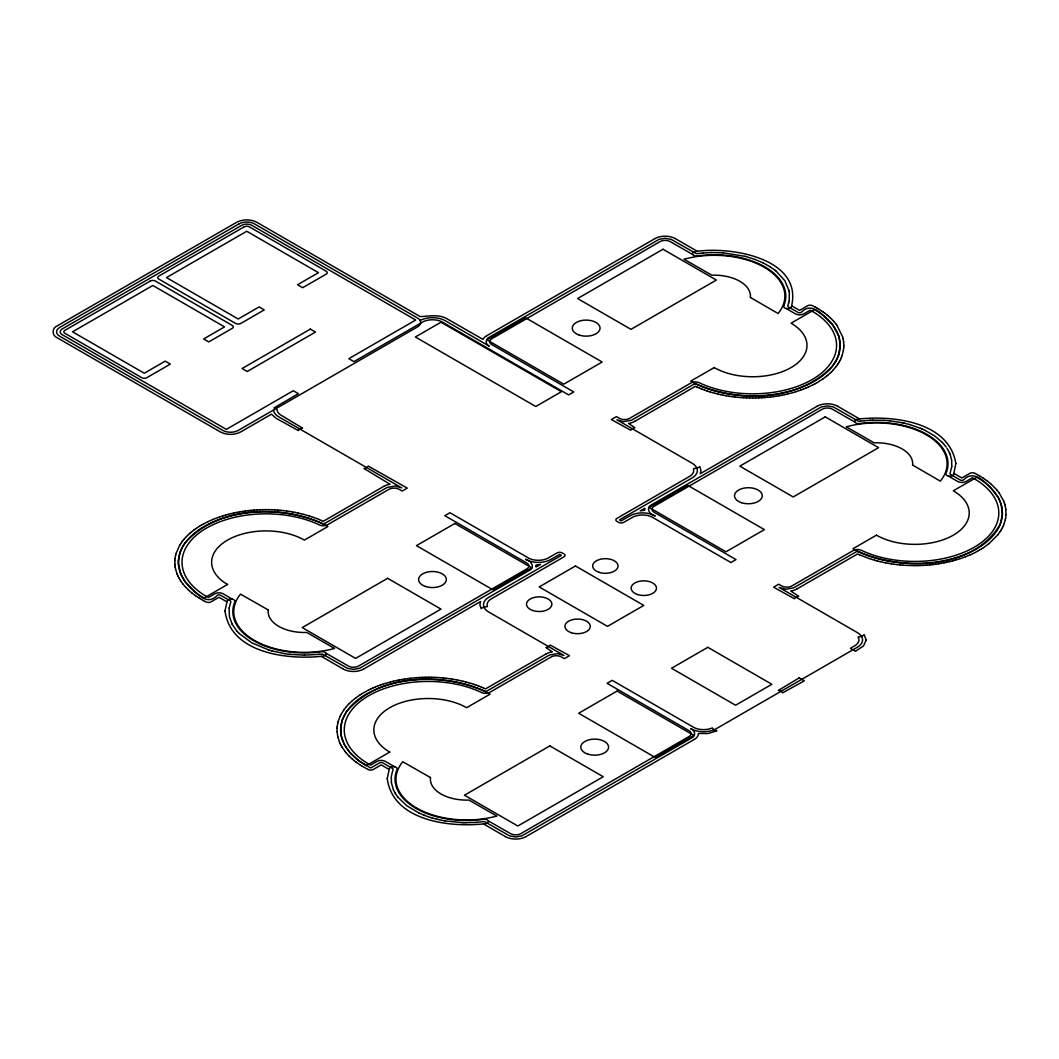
<?xml version="1.0" encoding="UTF-8"?>
<svg xmlns="http://www.w3.org/2000/svg" width="1059" height="1059" viewBox="0 0 1059 1059"><rect width="100%" height="100%" fill="white"/><g stroke="black" fill="none" stroke-linecap="round" stroke-linejoin="round"><path stroke-width="1.5" d="M174.841 560.608L174.841 563.957M178.455 560.635L178.455 563.931M337.066 728.208L337.066 731.57M843.771 347.048L843.824 345.419M1005.997 514.661L1005.865 509.591M174.841 560.515L174.973 558.887M178.455 560.621L180.083 552.427M337.066 728.129L337.212 726.487M843.771 347.14L843.388 350.489M1005.997 514.753L1005.613 518.103M951.763 466.529L951.684 460.136L949.963 453.795M229.154 608.025L229.406 616.55L232.159 624.228M951.763 466.542L950.095 473.241A2.409 1.39 0 0 0 950.744 474.538L960.142 479.952A2.409 1.39 0 0 0 963.558 479.952C975.498 466.595 992.19 489.205 998.65 498.299M174.987 558.795L175.556 555.459M337.225 726.408L337.795 723.059M229.168 608.012L230.743 602.028A2.409 1.39 0 0 0 230.094 600.731L220.696 595.317A2.409 1.39 0 0 0 217.28 595.317C205.843 608.157 192.923 589.082 185.087 581.629M789.207 301.06L789.339 291.821M843.374 350.582L842.077 355.599M1005.282 519.81L1005.6 518.195M789.207 301.06L788.478 303.88M175.582 555.366L175.993 553.751M337.808 722.979L338.231 721.364M1005.256 519.903L1004.316 523.212M176.019 553.658L179.606 545.411M338.245 721.272L340.111 716.308M342.322 720.041L340.694 728.221L341.395 736.482L344.4 744.556L349.682 752.261L358.749 760.666L370.703 768L379.519 762.917A2.409 1.39 0 0 1 382.934 762.917L392.333 768.344A2.409 1.39 0 0 1 392.982 769.641L391.3 776.326L391.393 782.747M838.516 355.228L840.197 345.393L839.032 337.159M788.478 303.88L787.856 305.627A2.409 1.39 0 0 0 788.505 306.925L797.904 312.352A2.409 1.39 0 0 0 801.319 312.352C812.306 300.24 824.484 317.197 832.387 324.504M180.096 552.414L182.174 547.622M342.322 720.014L346.24 712.098M838.516 355.255L835.551 361.609M841.455 357.28L842.051 355.692M1000.146 524.457L1002.383 514.648L1001.258 504.759M1003.68 524.893L1004.276 523.305M840.727 358.961L841.415 357.373M1000.133 524.47C972.665 570.417 903.34 570.761 859.101 551.938A2.409 1.39 0 0 0 855.831 552.017L793.654 587.851L785.804 589.228L779.093 587.414L857.247 632.527A18.109 10.458 0 0 1 857.247 647.314L716.361 728.658A18.109 10.458 0 0 1 690.746 728.658C695.154 729.942 696.279 736.151 691.62 738.017L521.796 835.895L515.773 836.981L509.723 835.935L485.393 822.075A2.409 1.39 0 0 0 483.156 821.691L476.471 822.38M1002.966 526.561L1003.654 524.986M340.151 716.228L340.919 714.653M839.919 360.616L840.687 359.041M1002.145 528.216L1002.926 526.654M182.188 547.596L184.014 544.485M340.972 714.573L343.923 709.795M839.006 362.257L839.866 360.695M1001.232 529.857L1002.105 528.309M179.646 545.319L180.599 543.783M835.538 361.635L832.4 366.229M838 363.872L838.953 362.337M1000.239 531.486L1001.192 529.95M180.665 543.704L181.698 542.182M184.028 544.472L185.073 542.949M346.267 712.072C378.765 673.22 440.24 672.293 483.976 690.945A2.409 1.39 0 0 0 487.246 690.865L549.422 655.018L557.272 653.641L563.97 655.468L488.808 612.076A18.109 10.458 0 0 1 488.808 597.276L561.389 555.379L559.682 554.4L551.143 559.324A18.109 10.458 0 0 1 525.529 559.324C530.731 560.052 535.748 567.465 529.394 570.404L359.557 668.295L353.534 669.367L347.484 668.322L323.154 654.462A2.409 1.39 0 0 0 320.917 654.091L319.116 654.316M836.914 365.474L837.947 363.965M1000.173 531.565L997.962 534.663M181.764 542.102L182.876 540.606M185.087 542.923C218.392 505.778 278.371 504.812 321.737 523.331A2.409 1.39 0 0 0 325.02 523.252L387.184 487.405L395.033 486.041L401.745 487.855L278.769 416.862A18.109 10.458 0 0 1 273.54 410.482L273.513 410.032M343.99 709.702L346.386 706.657M835.723 367.063L836.848 365.567M182.942 540.514L184.16 539.044M832.387 366.242C798.287 401.613 739.923 402.804 696.862 384.324A2.409 1.39 0 0 0 693.592 384.404L631.416 420.251L623.566 421.628L616.907 419.827L692.03 463.193A18.109 10.458 0 0 1 692.03 477.98L619.449 519.89L621.156 520.869L629.695 515.945A18.109 10.458 0 0 1 655.309 515.945C649.895 515.389 645.222 507.618 651.497 504.839L821.281 406.974L827.304 405.901L833.354 406.934L857.684 420.807A2.409 1.39 0 0 0 859.921 421.178L860.517 421.098M835.657 367.142L833.089 370.147M997.896 534.755L989.04 543.611M184.226 538.965L185.51 537.509M346.452 706.565L349.192 703.613M185.59 537.429L188.489 534.53M831.646 371.656L833.009 370.226M349.271 703.533L352.343 700.687M830.11 373.139L831.567 371.735M188.581 534.451L190.104 533.074M828.495 374.582L830.031 373.205M190.196 533.008L191.811 531.658M352.422 700.608L355.811 697.881M826.801 375.998L828.416 374.661M191.891 531.592L193.585 530.281M825.027 377.388L826.708 376.077M988.947 543.677L983.48 547.662M193.678 530.202L195.438 528.931M355.903 697.815L359.597 695.22M823.174 378.738L824.935 377.454M195.531 528.851L197.358 527.607M823.068 378.804L819.242 381.319M486.531 335.849L485.882 336.272A6.036 3.481 0 0 0 485.578 336.484L485.009 336.921A6.036 3.481 0 0 0 484.744 337.146L484.267 337.622A6.036 3.481 0 0 0 484.042 337.861L483.632 338.351A6.036 3.481 0 0 0 483.447 338.602L483.129 339.118A6.036 3.481 0 0 0 482.997 339.383L447.825 319.249C439.511 313.835 428.723 316.244 420.198 316.615L256.993 222.377C250.731 219.081 242.749 219.081 236.501 222.377L57.186 325.907C51.785 327.986 51.785 335.663 57.186 337.742L220.272 431.887C226.533 435.196 234.516 435.196 240.764 431.887L271.435 414.188L276.081 418.265L298.267 430.563A7.85 4.527 0 0 1 302.517 428.114L280.37 414.771A14.482 8.366 0 0 1 277.154 410.283L277.127 409.926A3.627 2.092 0 0 0 273.937 407.953L298.4 393.683L293.277 390.731L226.335 429.385L61.832 334.472A7.241 4.183 0 0 1 61.832 329.164L242.154 225.064A7.241 4.183 0 0 1 251.34 225.064L415.724 320.03L348.782 358.683L353.905 361.648L423.269 321.658A14.482 8.366 0 0 1 441.643 321.658L568.643 394.914L573.766 391.962L491.323 344.334A7.241 4.183 0 0 1 491.323 339.026L660.538 241.333A7.241 4.183 0 0 1 669.725 241.333L692.679 254.478M197.464 527.541L199.357 526.336M359.703 695.154L361.596 693.936M981.481 548.933L983.374 547.728M694.307 739.42L694.956 738.997A6.036 3.481 0 0 0 695.26 738.785L695.829 738.348A6.036 3.481 0 0 0 696.094 738.123L696.57 737.646A6.036 3.481 0 0 0 696.796 737.408L697.206 736.918A6.036 3.481 0 0 0 697.391 736.667L697.709 736.151A6.036 3.481 0 0 0 697.841 735.886L698.08 735.356A6.036 3.481 0 0 0 698.172 735.078L698.305 734.549A6.036 3.481 0 0 0 698.358 734.271L698.397 733.728A6.036 3.481 0 0 0 698.397 733.45L707.968 733.543L716.877 730.816A7.85 4.527 0 0 1 712.363 727.943L711.608 728.221A14.482 8.366 0 0 1 694.36 727.732L612.195 680.341L607.072 683.307L689.515 730.935A7.241 4.183 0 0 1 689.515 736.243L520.3 833.936A7.241 4.183 0 0 1 511.113 833.936L488.159 820.791M199.476 526.27L201.435 525.092M817.177 382.564L819.136 381.386M361.701 693.87L368.016 690.349M979.403 550.177L981.362 548.999M486.703 335.756L654.859 238.659M383.768 486.372L323.22 521.332L321.512 520.551M634.844 421.283L695.379 386.323L697.087 387.104M817.098 406.272L700.237 473.73L700.952 470.487L699.787 466.569A7.85 4.527 0 0 1 693.817 468.541L693.433 468.965A14.482 8.366 0 0 1 690.415 475.901L616.894 518.407A3.627 2.092 0 0 0 616.894 521.372L618.602 522.352A3.627 2.092 0 0 0 623.725 522.352L633.308 516.871A14.482 8.366 0 0 1 651.695 516.871L730.882 562.528L736.005 559.576L653.562 511.934A7.241 4.183 0 0 1 653.562 506.639L822.764 408.946A7.241 4.183 0 0 1 831.95 408.946L854.904 422.078M363.74 668.997L480.601 601.525L479.886 604.782L481.157 608.607A7.85 4.527 0 0 1 487.021 606.728L487.405 606.304A14.482 8.366 0 0 1 490.423 599.368L563.944 556.862A3.627 2.092 0 0 0 563.944 553.897L562.236 552.917A3.627 2.092 0 0 0 557.113 552.917L547.529 558.397A14.482 8.366 0 0 1 529.143 558.397L449.956 512.741L444.833 515.693L527.276 563.322A7.241 4.183 0 0 1 527.276 568.63L358.074 666.323A7.241 4.183 0 0 1 348.888 666.323L325.934 653.191M545.994 653.985L485.459 688.946L483.751 688.165M797.07 588.883L857.618 553.936L859.326 554.717M525.979 836.61L694.135 739.513M201.541 525.026L203.58 523.901M815.033 383.768L817.058 382.63M977.258 551.368L979.297 550.23M655.031 238.566L655.759 238.182A6.036 3.481 0 0 1 656.13 238.01L656.884 237.693A6.036 3.481 0 0 1 657.282 237.534L658.089 237.256A6.036 3.481 0 0 1 658.513 237.123L659.373 236.898A6.036 3.481 0 0 1 659.81 236.792L660.697 236.607A6.036 3.481 0 0 1 661.147 236.528L662.074 236.395A6.036 3.481 0 0 1 662.537 236.342L663.477 236.263A6.036 3.481 0 0 1 663.953 236.236L664.893 236.21A6.036 3.481 0 0 1 665.37 236.21L666.31 236.236A6.036 3.481 0 0 1 666.786 236.263L667.726 236.342A6.036 3.481 0 0 1 668.189 236.395L669.103 236.528A6.036 3.481 0 0 1 669.566 236.607L670.453 236.792A6.036 3.481 0 0 1 670.89 236.898L671.75 237.123A6.036 3.481 0 0 1 672.174 237.256L672.981 237.534A6.036 3.481 0 0 1 673.378 237.693L674.133 238.01A6.036 3.481 0 0 1 674.504 238.182L675.232 238.566M203.699 523.834L208.054 521.624M383.94 486.28L384.669 485.909A6.036 3.481 0 0 1 385.026 485.724L385.794 485.406A6.036 3.481 0 0 1 386.191 485.247L386.998 484.969A6.036 3.481 0 0 1 387.422 484.837L388.269 484.612A6.036 3.481 0 0 1 388.706 484.506L389.606 484.32A6.036 3.481 0 0 1 390.056 484.241L364.018 468.528A7.85 4.527 0 0 0 368.267 466.079L407.265 488.093L402.142 491.045L398.621 489.046A7.241 4.183 0 0 0 389.434 489.046L327.443 524.801A6.036 3.481 0 0 1 319.54 524.999A8.737 5.043 0 0 1 319.196 524.827A83.926 48.449 0 0 0 203.778 529.738A83.926 48.449 0 0 0 206.611 596.548L208.345 597.514L214.858 593.755A6.036 3.481 0 0 1 223.131 593.755L232.305 599.142M634.672 421.376L633.944 421.76A6.036 3.481 0 0 1 633.573 421.932L632.819 422.25A6.036 3.481 0 0 1 632.422 422.409L631.614 422.687A6.036 3.481 0 0 1 631.19 422.819L630.33 423.057A6.036 3.481 0 0 1 629.893 423.15L629.006 423.335A6.036 3.481 0 0 1 628.556 423.415L634.884 427.757A7.85 4.527 0 0 0 630.635 430.206L611.334 419.563L616.457 416.611L619.978 418.609A7.241 4.183 0 0 0 629.165 418.609L691.156 382.855A6.036 3.481 0 0 1 699.072 382.67A8.737 5.043 0 0 1 699.417 382.828A83.926 48.449 0 0 0 814.834 377.917A83.926 48.449 0 0 0 811.988 311.121L810.254 310.141L803.755 313.901A6.036 3.481 0 0 1 795.468 313.901L786.294 308.526M812.822 384.92L814.914 383.821M817.27 406.179L817.985 405.796A6.036 3.481 0 0 1 818.355 405.623L819.123 405.293A6.036 3.481 0 0 1 819.507 405.147L820.328 404.869A6.036 3.481 0 0 1 820.738 404.737L821.599 404.498A6.036 3.481 0 0 1 822.036 404.392L822.936 404.207A6.036 3.481 0 0 1 823.386 404.128L824.299 403.995A6.036 3.481 0 0 1 824.776 403.942L825.702 403.863A6.036 3.481 0 0 1 826.179 403.836L827.132 403.81A6.036 3.481 0 0 1 827.595 403.81L828.548 403.836A6.036 3.481 0 0 1 829.012 403.863L829.952 403.942A6.036 3.481 0 0 1 830.415 403.995L831.341 404.128A6.036 3.481 0 0 1 831.792 404.207L832.692 404.392A6.036 3.481 0 0 1 833.129 404.498L833.976 404.737A6.036 3.481 0 0 1 834.399 404.869L835.207 405.147A6.036 3.481 0 0 1 835.604 405.293L836.372 405.623A6.036 3.481 0 0 1 836.729 405.796L837.457 406.179M363.568 669.089L362.853 669.473A6.036 3.481 0 0 1 362.482 669.645L361.715 669.976A6.036 3.481 0 0 1 361.331 670.122L360.51 670.4A6.036 3.481 0 0 1 360.1 670.532L359.239 670.771A6.036 3.481 0 0 1 358.802 670.876L357.902 671.062A6.036 3.481 0 0 1 357.452 671.141L356.539 671.274A6.036 3.481 0 0 1 356.062 671.327L355.136 671.406A6.036 3.481 0 0 1 354.659 671.432L353.719 671.459A6.036 3.481 0 0 1 353.243 671.459L352.29 671.432A6.036 3.481 0 0 1 351.826 671.406L350.886 671.327A6.036 3.481 0 0 1 350.423 671.274L349.496 671.141A6.036 3.481 0 0 1 349.046 671.062L348.146 670.876A6.036 3.481 0 0 1 347.709 670.771L346.862 670.532A6.036 3.481 0 0 1 346.439 670.4L345.631 670.122A6.036 3.481 0 0 1 345.234 669.976L344.466 669.645A6.036 3.481 0 0 1 344.109 669.473L343.381 669.089M546.166 653.893L546.894 653.509A6.036 3.481 0 0 1 547.265 653.337L548.019 653.019A6.036 3.481 0 0 1 548.416 652.86L549.224 652.582A6.036 3.481 0 0 1 549.647 652.45L550.508 652.212A6.036 3.481 0 0 1 550.945 652.106L551.832 651.934A6.036 3.481 0 0 1 552.282 651.854L545.954 647.512A7.85 4.527 0 0 0 550.203 645.063L569.504 655.693L564.381 658.658L560.86 656.659A7.241 4.183 0 0 0 551.673 656.659L489.682 692.414A6.036 3.481 0 0 1 481.766 692.599A8.737 5.043 0 0 1 481.421 692.44A83.926 48.449 0 0 0 366.004 697.351A83.926 48.449 0 0 0 368.85 764.148L370.584 765.127L377.083 761.368A6.036 3.481 0 0 1 385.37 761.368L394.544 766.742M796.898 588.989L796.169 589.36A6.036 3.481 0 0 1 795.812 589.532L795.044 589.863A6.036 3.481 0 0 1 794.66 590.009L793.84 590.3A6.036 3.481 0 0 1 793.429 590.419L792.569 590.657A6.036 3.481 0 0 1 792.132 590.763L791.232 590.948A6.036 3.481 0 0 1 790.782 591.028L798.711 596.283A7.85 4.527 0 0 0 794.462 598.732L773.573 587.176L778.696 584.224L782.217 586.223A7.241 4.183 0 0 0 791.404 586.223L853.395 550.455A6.036 3.481 0 0 1 861.298 550.27A8.737 5.043 0 0 1 861.642 550.442A83.926 48.449 0 0 0 977.06 545.517A83.926 48.449 0 0 0 974.227 478.721L972.493 477.755L965.98 481.501A6.036 3.481 0 0 1 957.707 481.501L948.533 476.126M975.048 552.533L977.139 551.435M525.807 836.703L525.079 837.073A6.036 3.481 0 0 1 524.708 837.259L523.953 837.576A6.036 3.481 0 0 1 523.556 837.735L522.749 838.013A6.036 3.481 0 0 1 522.325 838.146L521.465 838.371A6.036 3.481 0 0 1 521.028 838.476L520.141 838.662A6.036 3.481 0 0 1 519.691 838.741L518.764 838.874A6.036 3.481 0 0 1 518.301 838.927L517.361 839.006A6.036 3.481 0 0 1 516.885 839.032L515.945 839.059A6.036 3.481 0 0 1 515.468 839.059L514.528 839.032A6.036 3.481 0 0 1 514.052 839.006L513.112 838.927A6.036 3.481 0 0 1 512.649 838.874L511.735 838.741A6.036 3.481 0 0 1 511.272 838.662L510.385 838.476A6.036 3.481 0 0 1 509.948 838.371L509.088 838.146A6.036 3.481 0 0 1 508.677 838.013L507.857 837.735A6.036 3.481 0 0 1 507.46 837.576L506.705 837.259A6.036 3.481 0 0 1 506.334 837.073L505.606 836.703M812.703 384.986L808.216 387.104M368.135 690.283L370.293 689.237M972.784 553.645L974.929 552.586M208.186 521.571L212.793 519.519M370.412 689.171L372.622 688.165M970.441 554.717L972.652 553.698M805.82 388.137L808.083 387.157M372.755 688.098L375.018 687.132M970.322 554.77L965.596 556.73M212.912 519.466L215.242 518.539M803.371 389.116L805.687 388.19M375.151 687.079L377.467 686.153M215.374 518.486L217.744 517.613M800.856 390.056L803.238 389.169M377.6 686.1L379.982 685.213M965.464 556.769L960.539 558.543M217.876 517.56L220.298 516.726M800.723 390.096L795.693 391.777M380.115 685.173L382.537 684.326M220.444 516.673L222.906 515.879M382.67 684.286L385.145 683.492M957.932 559.39L960.394 558.596M223.052 515.839L225.567 515.098M793.045 392.558L795.561 391.817M385.277 683.452L390.493 681.97M955.271 560.171L957.786 559.43M225.699 515.058L228.254 514.356M792.9 392.598L787.618 393.988M952.584 560.913L955.139 560.211M228.4 514.317L230.994 513.668M390.639 681.93L393.22 681.281M949.844 561.601L952.438 560.952M231.14 513.641L233.774 513.033M784.838 394.623L787.472 394.027M393.379 681.241L396 680.646M947.064 562.236L949.698 561.627M782.032 395.206L784.693 394.65M233.92 513.006L236.581 512.45M944.257 562.819L946.918 562.263M396.145 680.606L398.806 680.063M779.186 395.735L781.886 395.232M236.726 512.424L239.413 511.921M944.112 562.845L938.552 563.812M398.952 680.037L401.652 679.534M776.326 396.212L779.04 395.762M239.572 511.894L242.286 511.457M401.798 679.507L404.512 679.057M773.427 396.622L776.168 396.225M242.432 511.431L245.172 511.034M935.666 564.235L938.406 563.838M404.67 679.031L407.411 678.647M770.515 396.993L773.282 396.648M245.331 511.007L248.097 510.663M932.741 564.606L935.507 564.262M407.556 678.62L410.323 678.276M860.53 421.098L864.157 420.701M319.09 654.316L304.383 655.15M767.576 397.297L770.356 397.006M248.243 510.65L251.023 510.359M929.815 564.91L932.595 564.619M410.482 678.263L416.213 677.707M703.15 252.982L697.682 253.564A2.409 1.39 0 0 1 695.445 253.194L671.115 239.334L665.065 238.288L659.042 239.374L489.258 337.225C485.154 338.801 485.194 344.572 489.258 346.134L445.27 320.731A18.109 10.458 0 0 0 420.966 320.043L419.867 320.056M864.17 420.701L870.286 420.264M764.624 397.562L767.418 397.31M251.182 510.345L253.975 510.107M926.863 565.162L929.656 564.924M703.163 252.982L709.278 252.598M476.457 822.393L465.391 822.75M761.659 397.76L764.466 397.562M254.134 510.094L256.94 509.909M923.898 565.36L926.704 565.175M416.372 677.694L419.179 677.508M758.694 397.893L761.514 397.76M257.099 509.895L259.918 509.763M920.92 565.506L923.739 565.374M419.324 677.508L422.144 677.376M870.299 420.264L872.748 420.171M709.305 252.598L711.754 252.532M755.716 397.985L758.535 397.906M260.077 509.763L262.897 509.67M917.941 565.585L920.761 565.506M422.303 677.363L425.122 677.283M872.762 420.171L883.841 420.33M711.767 252.532L722.847 252.797M752.724 398.012L755.557 397.985M263.056 509.67L265.875 509.644M914.963 565.625L917.782 565.599M425.281 677.283L428.114 677.257M304.37 655.15L289.663 654.316M749.746 397.985L752.565 398.012M266.034 509.644L268.854 509.67M914.804 565.625L906.027 565.374M428.273 677.257L431.092 677.283M465.364 822.75L462.915 822.711M746.767 397.906L749.587 397.985M269.012 509.67L271.845 509.763M431.251 677.283L434.071 677.363M462.902 822.711L444.714 820.884M743.789 397.76L746.608 397.893M272.004 509.763L274.81 509.895M434.23 677.376L437.049 677.508M883.868 420.33L889.957 420.82M740.823 397.562L743.63 397.76M274.969 509.909L277.776 510.094M903.062 565.175L905.869 565.36M437.208 677.508L440.014 677.694M722.86 252.797L745.364 256.384M737.871 397.31L740.678 397.562M277.935 510.107L280.728 510.345M900.11 564.924L902.903 565.162M440.16 677.707L442.966 677.945M734.946 397.006L737.726 397.297M897.172 564.619L899.951 564.91M280.887 510.359L283.666 510.65M443.112 677.972L445.892 678.263M889.984 420.82L901.871 422.66M289.65 654.316L284.858 653.668M732.021 396.648L734.787 396.993M894.259 564.262L897.013 564.606M283.825 510.663L286.579 511.007M446.051 678.276L448.817 678.62M729.135 396.225L731.875 396.622M891.36 563.838L894.1 564.235M286.737 511.034L289.478 511.431M448.963 678.647L451.703 679.031M284.831 653.668L272.123 650.967M726.262 395.762L728.976 396.212M888.488 563.362L891.215 563.812M289.623 511.457L292.35 511.894M451.862 679.057L454.576 679.507M444.687 820.884L436.599 819.163M723.416 395.232L726.117 395.735M885.655 562.845L888.342 563.335M292.496 511.921L295.183 512.424M454.721 679.534L457.422 680.037M720.61 394.65L723.271 395.206M885.496 562.819L880.069 561.627M295.342 512.45L297.989 513.006M457.567 680.063L460.228 680.606M901.897 422.66L903.036 422.912M903.049 422.912L904.187 423.163M717.83 394.027L720.464 394.623M298.148 513.033L300.769 513.641M460.374 680.646L463.008 681.241M904.201 423.163L909.827 424.606M715.103 393.339L717.684 393.988M877.329 560.952L879.923 561.601M300.915 513.668L303.509 514.317M463.154 681.281L465.735 681.93M436.586 819.163L432.138 817.945M745.377 256.397L755.12 259.455M712.403 392.598L714.957 393.299M874.628 560.211L877.183 560.913M303.655 514.356L308.857 515.839M465.881 681.97L468.435 682.658M272.097 650.967L268.814 650.014M909.853 424.606L920.417 428.273M709.742 391.817L712.257 392.558M871.981 559.43L874.482 560.171M468.581 682.698L471.096 683.452M432.125 817.945L427.823 816.568M268.801 650.001L251.896 642.892L239.03 633.375M707.134 390.983L709.609 391.777M869.373 558.596L871.835 559.39M309.003 515.879L311.465 516.673M471.229 683.492L473.704 684.286M704.579 390.096L707.002 390.943M869.227 558.543L859.445 554.77M311.611 516.726L314.033 517.56M473.836 684.326L476.259 685.173M427.796 816.555L424.685 815.417M702.064 389.169L704.447 390.056M314.166 517.613L316.535 518.486M476.391 685.213L478.774 686.1M755.133 259.468L763.049 262.857M423.666 815.02L424.672 815.417M699.615 388.19L701.932 389.116M316.667 518.539L318.997 519.466M478.906 686.153L481.223 687.079M423.653 815.006L418.742 812.875M920.43 428.273L921.409 428.683M697.219 387.157L699.483 388.137M319.13 519.519L321.393 520.498M481.355 687.132L483.619 688.098M921.423 428.696L922.389 429.12M922.415 429.12L925.275 430.457M418.729 812.862L406.749 805.714L397.866 797.175M974.929 473.386L974.611 473.227A3.627 2.092 0 0 0 969.938 473.32L961.85 477.98L954.027 473.466M368.135 769.496L368.506 769.668A3.627 2.092 0 0 0 373.139 769.562L381.227 764.889L389.05 769.403M763.062 262.857L770.145 266.815M925.288 430.47L934.793 436.043L942.417 442.516M814.914 306.925L812.332 305.601A3.627 2.092 0 0 0 807.699 305.707L799.611 310.38L791.788 305.866M975.048 473.439L977.139 474.538M203.699 600.731L206.267 602.055A3.627 2.092 0 0 0 210.9 601.949L218.988 597.276L226.811 601.803M368.016 769.43L361.701 765.909M815.033 306.991L817.058 308.129M977.258 474.604L979.297 475.729M201.541 599.526L203.58 600.665M675.404 238.659L697.285 251.301M837.629 406.272L859.524 418.914M321.314 656.355L343.209 668.997M483.553 823.968L505.434 836.61M817.177 308.195L819.136 309.36M979.403 475.795L983.374 478.244M199.476 598.295L201.435 599.473M819.242 309.427L821.135 310.644M199.357 598.229L195.531 595.714M359.703 764.624L361.596 765.842M770.158 266.828L774.844 270.124M821.241 310.711L823.068 311.955M983.48 478.311L985.307 479.555M359.597 764.558L355.903 761.964M823.174 312.021L824.935 313.292M985.399 479.634L987.16 480.905M195.438 595.635L191.891 592.974M825.027 313.371L826.708 314.682M987.253 480.985L990.642 483.698M354.13 760.587L355.811 761.898M774.857 270.124L776.273 271.276M826.801 314.761L828.416 316.098M191.811 592.908L188.581 590.115M352.422 759.171L354.037 760.508M776.287 271.289L784.851 280.728L789.207 291.093M828.495 316.178L830.031 317.541M990.734 483.778L996.612 489.668M352.343 759.091L349.271 756.245M830.11 317.621L833.009 320.52M188.489 590.035L185.59 587.136M239.016 633.361L236.7 630.86M349.192 756.166L346.452 753.214M942.431 442.53L946.177 447.004M833.089 320.599L834.386 322.055M185.51 587.057L182.942 584.052M236.687 630.846L232.159 624.228M996.678 489.748L999.074 492.806M834.452 322.135L835.657 323.617M345.181 751.652L346.386 753.134M397.866 797.162L395.55 793.866M835.723 323.697L836.848 325.192M832.4 324.531L838.516 335.504M345.115 751.572L341.885 746.847M182.876 583.959L180.665 580.861M999.14 492.885L1003.654 500.986M836.914 325.272L842.593 336.762M185.073 581.616L180.705 573.766M947.09 448.341L949.949 453.795M179.646 579.247L180.599 580.782M395.55 793.866L394.755 792.516M340.972 745.218L341.832 746.767M178.733 577.605L179.606 579.154M394.755 792.516L393.405 789.776M998.663 498.326L1001.258 504.746M340.151 743.564L340.919 745.126M177.912 575.95L178.693 577.512M339.423 741.882L340.111 743.471M177.184 574.282L177.872 575.858M393.405 789.762L391.393 782.747M1003.68 501.079L1004.276 502.668M339.383 741.803L337.808 736.799M180.692 573.753L178.455 563.944M177.157 574.19L175.582 569.199M1004.316 502.76L1004.819 504.362M838.516 335.531L839.019 337.133M1004.845 504.455L1005.256 506.07M842.607 336.841L843.03 338.456M1005.282 506.162L1005.851 509.498M843.043 338.549L843.613 341.885M337.795 736.72L337.066 731.663M175.238 567.492L175.556 569.107M789.207 291.106L789.339 291.807M174.987 565.771L175.225 567.399M843.626 341.978L843.824 345.327M174.841 564.05L174.973 565.678M783.753 305.866A71.562 41.314 0 0 0 697.285 255.947A3.918 2.264 0 0 1 692.573 254.253A3.918 2.264 0 0 1 695.498 251.539C729.479 246.098 803.702 257.734 791.377 306.898A3.918 2.264 0 0 1 786.665 308.579A3.918 2.264 0 0 1 783.739 305.866M224.998 610.924C230.677 653.853 288.683 660.141 323.101 656.117A3.918 2.264 0 0 0 326.04 653.403A3.918 2.264 0 0 0 321.314 651.709A71.562 41.314 0 0 1 234.86 601.803A3.918 2.264 0 0 0 231.934 599.076A3.918 2.264 0 0 0 227.222 600.771L224.998 610.884M387.223 778.524C392.902 821.453 450.909 827.741 485.34 823.73A3.918 2.264 0 0 0 488.265 821.003A3.918 2.264 0 0 0 483.553 819.322A71.562 41.314 0 0 1 397.085 769.403A3.918 2.264 0 0 0 394.173 766.69A3.918 2.264 0 0 0 389.46 768.371L387.223 778.484M955.853 463.604L953.616 474.498A3.918 2.264 0 0 1 948.904 476.193A3.918 2.264 0 0 1 945.965 473.466A71.562 41.314 0 0 0 859.524 423.547A3.918 2.264 0 0 1 854.798 421.866A3.918 2.264 0 0 1 857.737 419.139C892.141 415.181 949.142 421.27 955.853 463.604M536.172 566.115L536.119 566.658A6.036 3.481 0 0 1 536.079 566.936L540.633 564.407L536.079 565.029A6.036 3.481 0 0 1 536.119 565.294L536.172 565.837A6.036 3.481 0 0 1 536.172 566.115M644.719 508.598L644.666 509.154A6.036 3.481 0 0 0 644.666 509.419L644.719 509.975A6.036 3.481 0 0 0 644.759 510.239L640.205 510.862L644.759 508.333A6.036 3.481 0 0 0 644.719 508.598M866.169 640.033L863.522 645.924L855.54 651.259L850.417 648.307L855.632 645.235A14.482 8.366 0 0 0 858.306 637.492L858.002 637.015A7.837 4.527 0 0 0 864.131 634.645L866.169 640.033M268.258 609.958L268.231 610.209A36.231 20.915 0 0 0 306.753 632.448L334.578 648.452A70.635 40.785 0 0 1 254.425 640.417A70.635 40.785 0 0 1 240.525 594.139L268.258 609.958M430.497 777.558L430.457 777.822A36.231 20.915 0 0 0 468.978 800.061L496.817 816.052A70.635 40.785 0 0 1 416.664 808.03A70.635 40.785 0 0 1 402.751 761.752L430.497 777.558M750.381 297.447L778.087 313.517A70.635 40.785 0 0 0 764.174 267.239A70.635 40.785 0 0 0 684.021 259.217L711.86 275.208A36.231 20.915 0 0 1 750.381 297.447M912.606 465.06L940.313 481.13A70.635 40.785 0 0 0 926.413 434.852A70.635 40.785 0 0 0 846.26 426.817L874.085 442.821A36.231 20.915 0 0 1 912.606 465.06M239.056 223.859L59.754 327.39A10.868 6.275 0 0 0 59.754 336.259L222.84 430.417A10.868 6.275 0 0 0 238.209 430.417L417.511 326.887A10.868 6.275 0 0 0 417.511 318.018L254.425 223.859A10.868 6.275 0 0 0 239.056 223.859M150.259 281.045L64.877 330.342A3.627 2.092 0 0 0 64.877 333.294L141.721 377.666A3.627 2.092 0 0 0 146.844 377.666L170.327 364.111L165.204 361.145L144.289 373.231L72.555 331.824L152.827 285.48L224.548 326.887L203.619 338.973L208.742 341.925L232.225 328.369A3.627 2.092 0 0 0 232.225 325.417L155.382 281.045A3.627 2.092 0 0 0 150.259 281.045M244.179 226.825L158.797 276.121A3.627 2.092 0 0 0 158.797 279.073L235.641 323.445A3.627 2.092 0 0 0 240.764 323.445L264.247 309.89L259.124 306.925L238.209 318.997L166.488 277.59L246.747 231.259L318.468 272.666L297.553 284.739L302.675 287.704L326.159 274.149A3.627 2.092 0 0 0 326.159 271.183L249.302 226.825A3.627 2.092 0 0 0 244.179 226.825M310.353 329.111L242.048 368.545L247.171 371.51L315.476 332.063L310.353 329.111M440.994 322.214L415.38 337L535.775 406.51L561.389 391.711L440.994 322.214M525.317 317.647L486.888 339.833L563.732 384.192L602.161 362.019L525.317 317.647M663 249.249L577.605 298.545L630.979 329.349L716.361 280.053L663 249.249M227.539 584.462L204.056 598.017A87.54 50.541 0 0 1 204.056 526.548A87.54 50.541 0 0 1 327.866 526.548L304.383 540.103A54.34 31.373 0 0 0 227.539 540.103A54.34 31.373 0 0 0 227.539 584.462M714.229 367.566L690.746 381.121A87.54 50.541 0 0 0 814.556 381.121L814.57 381.108A87.54 50.541 0 0 0 814.556 309.638L791.073 323.194A54.34 31.373 0 0 1 791.073 367.566A54.34 31.373 0 0 1 714.229 367.566M454.867 523.464L416.452 545.65L493.295 590.009L531.711 567.823L454.867 523.464M387.634 578.307L302.239 627.603L355.612 658.407L440.994 609.11L387.634 578.307M687.543 485.26L649.127 507.433L725.971 551.805L764.386 529.619L687.543 485.26M825.226 416.862L739.844 466.159L793.204 496.962L878.599 447.666L825.226 416.862M575.474 565.983L539.19 586.924L607.495 626.372L643.779 605.417L575.474 565.983M389.765 752.075L366.282 765.631A87.54 50.541 0 0 1 366.282 694.148A87.54 50.541 0 0 1 490.092 694.148L466.609 707.703A54.34 31.373 0 0 0 389.765 707.703A54.34 31.373 0 0 0 389.765 752.075M876.455 535.166L852.972 548.721A87.54 50.541 0 0 0 976.782 548.721L976.795 548.721A87.54 50.541 0 0 0 976.782 477.252L953.312 490.807A54.34 31.373 0 0 1 953.312 535.166A54.34 31.373 0 0 1 876.455 535.166M617.106 691.064L578.677 713.25L655.521 757.622L693.949 735.436L617.106 691.064M707.822 647.314L671.538 668.269L735.568 705.241L771.865 684.286L707.822 647.314M549.859 745.907L464.477 795.203L517.838 826.02L603.233 776.724L549.859 745.907M799.188 677.879L778.378 690.402A7.85 4.527 0 0 1 782.627 692.851L804.311 680.844L799.188 677.879M637.452 594.496A12.682 7.32 0 0 0 656.461 588.169A12.682 7.32 0 0 0 637.452 581.828A12.682 7.32 0 0 0 637.452 594.496M571.278 632.713A12.682 7.32 0 0 0 590.287 626.372A12.682 7.32 0 0 0 571.278 620.031A12.682 7.32 0 0 0 571.278 632.713M599.023 572.323A12.682 7.32 0 0 0 618.046 565.983A12.682 7.32 0 0 0 599.023 559.642A12.682 7.32 0 0 0 599.023 572.323M532.849 610.527A12.682 7.32 0 0 0 551.871 604.186A12.682 7.32 0 0 0 532.849 597.845A12.682 7.32 0 0 0 532.849 610.527M587.745 754.087A13.886 8.022 0 0 0 608.581 747.138A13.886 8.022 0 0 0 587.745 740.201A13.886 8.022 0 0 0 587.745 754.087M425.519 586.474A13.886 8.022 0 0 0 446.342 579.538A13.886 8.022 0 0 0 425.519 572.588A13.886 8.022 0 0 0 425.519 586.474M741.432 502.681A13.886 8.022 0 0 0 762.268 495.731A13.886 8.022 0 0 0 741.432 488.795A13.886 8.022 0 0 0 741.432 502.681M579.207 335.068A13.886 8.022 0 0 0 600.043 328.118A13.886 8.022 0 0 0 579.207 321.181A13.886 8.022 0 0 0 579.207 335.068"/></g></svg>
